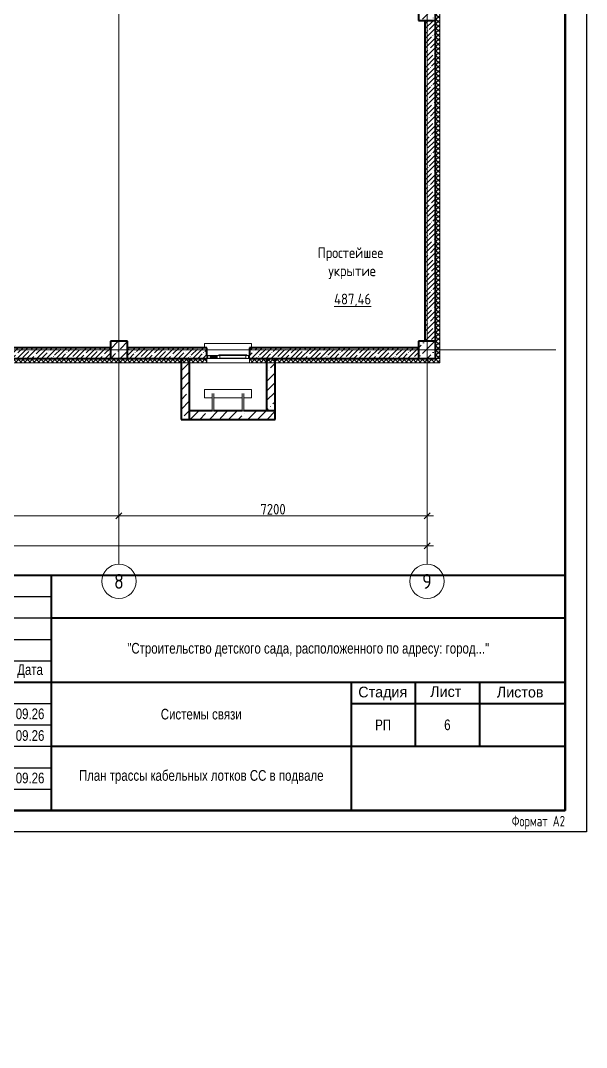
# Model space of a CAD drawing. Header units: millimetres. Extents: x 0 to 351840, y -132678 to 32417.
# Drawn here: x 338570 to 351792, y -14624 to 9385 of the extents above; entities that cross this region are included whole.
import ezdxf
from ezdxf.enums import TextEntityAlignment as Align

# ---------------------------------------------------------------- set-up
doc = ezdxf.new("R2010")
doc.units = ezdxf.units.MM
doc.linetypes.add('BI_линия_сетки', pattern=[25, 20, -2.5, 0, -2.5])
doc.linetypes.add('BI_невидимые', pattern=[5, 3, -2])
for name, color, linetype, lineweight in [('KPSP-Рамка', 7, 'Continuous', 70), ('S-GRID-IDEN', 7, 'Continuous', 20), ('Аннотация', 7, 'Continuous', 9), ('АС_экспликация', 7, 'Continuous', 9), ('Каркас', 7, 'Continuous', 18), ('Марки помещений', 7, 'Continuous', 20), ('Несущие колонны', 7, 'Continuous', 18), ('Окна', 7, 'Continuous', 18), ('Оси', 7, 'Continuous', 9), ('Размеры', 7, 'Continuous', 9), ('Стены внутренние', 7, 'Continuous', 18), ('Стены наружные', 7, 'Continuous', 18), ('Стены несущие', 7, 'Continuous', 18), ('Стены отделка', 7, 'Continuous', 18)]:
    doc.layers.add(name, color=color, linetype=linetype, lineweight=lineweight)
doc.layers.add('СС', color=170, linetype='Continuous')
doc.styles.add('GOST Common', font='GOST Common.ttf', dxfattribs={"width": 0.9, "height": 350})
doc.styles.add('GOST Common_1', font='GOST Common.ttf', dxfattribs={"width": 0.9, "height": 250})
doc.styles.add('ISOCPEUR_2', font='isocpeur.ttf', dxfattribs={"width": 0.9, "height": 125})
doc.styles.add('KPSP', font='romans.shx', dxfattribs={"width": 0.7})
doc.styles.get("Standard").update_dxf_attribs({"font": 'arial.ttf'})
doc.styles.add('новый', font='Шрифт GOST2304A.ttf', dxfattribs={"width": 0.8, "height": 250})
doc.linetypes.add('в трубе', pattern='A,4,1,["О",Standard,S=1,R=0,X=0,Y=-1.5],2', length=7)
doc.dimstyles.new('BI_основной_2_5мм_1', dxfattribs={"dimscale": 304.8, "dimtxt": 251.428749, "dimasz": 0.463911, "dimexe": 0.492126, "dimexo": 0.492126, "dimgap": 0.098425, "dimtad": 1, "dimdec": 0, "dimdsep": 46, "dimtxsty": 'GOST Common_1', "dimblk1": 'OBLIQUE', "dimblk2": 'OBLIQUE', "dimsah": 1, "dimcen": 0.09, "dimdle": 0.492126, "dimazin": 0, "dimtfac": 1, "dimtdec": 4, "dimtix": 1, "dimtmove": 0, "dimatfit": 3, "dimfxl": 1, "dimtvp": 1, "dimtolj": 1, "dimtzin": 0, "dimlwd": 20, "dimlwe": 20, "dimarcsym": 2})
pattern_1 = [(45, (5685.96, 5809.43), (-114.04925, 114.04925), []), (45, (5800.01, 5809.43), (-114.04925, 114.04925), [201.612, -40.322, 3.353, -36.97])]
pattern_2 = [(45, (5685.964, 5809.43), (-53.03301, 53.03301), []), (135, (5685.964, 5809.43), (-53.03301, -53.03301), [])]
pattern_3 = [(45, (5685.96, 5809.43), (-224.5064, 224.5064), []), (45, (5910.47, 5809.43), (-224.5064, 224.5064), [396.875, -79.375, 3.353, -76.022])]

# ---------------------------------------------------------------- blocks, each defined once
blk = doc.blocks.new('A$Caeeecd4a')
at = {"layer": 'СС', "color": 0}
for p, q in [((-18500, 5500), (-12000, 5500)), ((-18500, 5000), (-12000, 5000)), ((-18500, 4500), (-12000, 4500)), ((-18500, 4000), (-12000, 4000)), ((-18500, 3500), (-12000, 3500)), ((-18500, 3000), (-12000, 3000)), ((-18500, 2500), (-12000, 2500)), ((-18500, 2000), (-12000, 2000)), ((-18500, 1500), (-12000, 1500)), ((-18500, 1000), (-12000, 1000)), ((-18500, 500), (-12000, 500)), ((-18500, 0), (0, 0)), ((-18500, 0), (0, 0))]:
    blk.add_line(p, q, dxfattribs=at)
at = {"layer": 'СС', "color": 0, "lineweight": 40}
for p, q in [((-18500, 0), (-18500, 5500)), ((-18500, 5500), (0, 5500)), ((-17500, 3000), (-17500, 5500)), ((-16500, 5500), (-16500, 0)), ((-15500, 3010), (-15500, 5500)), ((-14500, 5500), (-14500, 0)), ((-13000, 0), (-13000, 5500)), ((-12000, 0), (-12000, 5500)), ((0, 5500), (0, 0)), ((-12000, 4500), (0, 4500)), ((-18500, 3000), (0, 3000)), ((-5000, 3000), (-5000, 0)), ((-3500, 3000), (-3500, 1500)), ((-2000, 3000), (-2000, 1500)), ((-5000, 2500), (0, 2500)), ((-12000, 1500), (0, 1500))]:
    blk.add_line(p, q, dxfattribs=at)
at = {"layer": 'Аннотация', "insert": (-15199, -5542), "char_height": 250, "width": 129.07, "attachment_point": 1, "style": 'ISOCPEUR_2'}
blk.add_mtext('\\fISOCPEUR|b0|i0|c204|p34|;\\W.7; ', dxfattribs=at)
at = {"layer": 'АС_экспликация', "style": 'новый'}
for s, p in [('Стадия', (-4831, 2644)), ('Лист', (-3150, 2654)), ('Листов', (-1594, 2641)), ('Н.контроль', (-18366, 636))]:
    blk.add_text(s, height=250, dxfattribs=at).set_placement(p)
at = {"layer": 'АС_экспликация', "ltscale": 500, "transparency": 33554687, "char_height": 250, "attachment_point": 5, "style": 'новый'}
for s, insert, width in [('"Строительство детского сада, расположенного по адресу: город..."', (-6000, 3754), 12000), ('\\A1;Системы связи', (-8500, 2250), 7000), ('РП', (-4250, 2000), 1500)]:
    blk.add_mtext(s, dxfattribs=dict(at, insert=insert, width=width))
at = {"layer": 'АС_экспликация', "char_height": 250, "attachment_point": 4, "style": 'новый'}
for s, insert, width in [('\\pxqc;Изм.', (-18479, 3257), 1009.73), ('\\pxqc;Уч-к', (-17485, 3257), 1009.73), ('\\pxqc;К-во', (-16479, 3257), 1000), ('\\pxqc;#док.', (-15479, 3257), 998.66), ('\\pxqc;Подпись', (-14480, 3257), 1501.34), ('\\pxqc;Дата', (-13000, 3257), 1000), ('\\pxqc;ГИП', (-18439, 2250), 563.15), ('\\pxqc;09.26', (-13000, 2257), 1000), ('Выполнил', (-18358, 1741), 1169.67), ('\\pxqc;09.26', (-13000, 1750), 1000), ('Проверил', (-18358, 1241), 1169.67), ('\\pxqc;09.26', (-13000, 757), 1000)]:
    blk.add_mtext(s, dxfattribs=dict(at, insert=insert, width=width))
blk = doc.blocks.new('*U84')
at = {"color": 7, "linetype": 'ByBlock', "lineweight": 25}
blk.add_lwpolyline([(594, 420), (594, 0), (0, 0), (0, 420)], close=True, dxfattribs=at)
at = {"color": 0, "linetype": 'ByBlock', "lineweight": 50}
blk.add_lwpolyline([(589, 415), (589, 5), (20, 5), (20, 415)], close=True, dxfattribs=at)
at = {"color": 7, "linetype": 'ByBlock', "lineweight": 25, "style": 'KPSP', "width": 0.7}
blk.add_text('Формат А2', height=2.5, dxfattribs=at).set_placement((589, 2.5), align=Align.MIDDLE_RIGHT)
blk = doc.blocks.new('_временные_конструкции_колонны_монолитные_прямоугольная - _временная_конструкция_колонна_400x400-V6--01 Подвал__-3_000____Отделочный_')
at = {"layer": 'Несущие колонны', "lineweight": 9}
h = blk.add_hatch(dxfattribs=at)
h.set_pattern_fill('FP_7', color=9, style=0, pattern_type=2)
h.set_pattern_definition([(45, (-40450, 0), (84.19025, 308.69666), [396.875, -79.375, 3.353, -76.022])])
h.paths.add_polyline_path([(200, -200), (200, 200), (-200, 200), (-200, -200)])
at = {"layer": 'Несущие колонны', "color": 9, "lineweight": 40}
for p, q in [((200, 200), (-200, 200)), ((-200, 200), (-200, -200)), ((200, -200), (200, 200)), ((-200, -200), (200, -200))]:
    blk.add_line(p, q, dxfattribs=at)
blk = doc.blocks.new('_временные_конструкции_колонны_монолитные_прямоугольная - _временная_конструкция_колонна_400x400-V7--01 Подвал__-3_000____Отделочный_')
at = {"layer": 'Несущие колонны', "lineweight": 9}
h = blk.add_hatch(dxfattribs=at)
h.set_pattern_fill('FP_8', color=9, style=0, pattern_type=2)
h.set_pattern_definition([(45, (-47650, 0), (84.19025, 308.69666), [396.875, -79.375, 3.353, -76.022])])
h.paths.add_polyline_path([(200, -200), (200, 200), (-200, 200), (-200, -200)])
at = {"layer": 'Несущие колонны', "color": 9, "lineweight": 40}
for p, q in [((200, 200), (-200, 200)), ((-200, 200), (-200, -200)), ((200, -200), (200, 200)), ((-200, -200), (200, -200))]:
    blk.add_line(p, q, dxfattribs=at)
blk = doc.blocks.new('_временные_конструкции_колонны_монолитные_прямоугольная - _временная_конструкция_колонна_400x400-V15--01 Подвал__-3_000____Отделочный_')
at = {"layer": 'Несущие колонны', "lineweight": 9}
h = blk.add_hatch(dxfattribs=at)
h.set_pattern_fill('FP_16', color=9, style=0, pattern_type=2)
h.set_pattern_definition([(45, (-47650, -7900), (84.18955, 308.69595), [396.875, -79.375, 3.353, -76.022])])
h.paths.add_polyline_path([(200, -200), (200, 200), (-200, 200), (-200, -200)])
at = {"layer": 'Несущие колонны', "color": 9, "lineweight": 40}
for p, q in [((200, 200), (-200, 200)), ((-200, 200), (-200, -200)), ((200, -200), (200, 200)), ((-200, -200), (200, -200))]:
    blk.add_line(p, q, dxfattribs=at)
blk = doc.blocks.new('_Окна_Пластиковые_Двухстворчатые_ПО - _окно_ОП_1200-1300_операторская-V40--01 Подвал__-3_000____Отделочный_')
at = {"layer": 'Окна', "color": 9, "linetype": 'BI_невидимые', "lineweight": 9}
for p, q in [((-475, 341), (-500, 341)), ((-500, 341), (-500, 271)), ((-500, 271), (-475, 271)), ((-475, 271), (-475, 341)), ((500, 341), (475, 341)), ((475, 341), (475, 271)), ((475, 271), (500, 271)), ((500, 271), (500, 341))]:
    blk.add_line(p, q, dxfattribs=at)
at = {"layer": 'Окна', "color": 9}
for p, q in [((-415, 341), (-475, 341)), ((-475, 341), (-475, 271)), ((-475, 271), (-435, 271)), ((-435, 271), (215, 271)), ((-435, 271), (-435, 256)), ((215, 256), (-435, 256)), ((-415, 341), (195, 341)), ((-415, 331), (-415, 341)), ((-415, 331), (195, 331)), ((-415, 331), (-415, 271)), ((255, 341), (195, 341)), ((195, 341), (195, 331)), ((195, 271), (195, 331)), ((215, 256), (215, 271)), ((215, 271), (255, 271)), ((255, 341), (415, 341)), ((255, 318), (255, 341)), ((255, 318), (415, 318)), ((255, 318), (255, 294)), ((415, 294), (255, 294)), ((255, 271), (255, 294)), ((415, 271), (255, 271)), ((475, 341), (415, 341)), ((415, 341), (415, 318)), ((415, 294), (415, 318)), ((415, 294), (415, 271)), ((415, 271), (475, 271)), ((475, 271), (475, 341))]:
    blk.add_line(p, q, dxfattribs=at)
blk = doc.blocks.new('_металлические_изделия_труба_круглая_ГОСТ10704-91_гнутая - _металлические_изделия_труба_40х3-V44--01 Подвал__-3_000____Отделочный_')
at = {"layer": 'Каркас', "color": 9}
for p, q in [((42630, -1175), (42630, -1425)), ((42670, -1425), (42670, -1175)), ((42630, -1425), (42650, -1425)), ((42650, -1425), (42670, -1425))]:
    blk.add_line(p, q, dxfattribs=at)
at = {"layer": 'Каркас', "color": 9, "flags": 128}
for points in [[(42630, -1025), (42630, -1025), (42630, -1025), (42630, -1026), (42630, -1027), (42630, -1028), (42630, -1029), (42630, -1031), (42630, -1033), (42630, -1035), (42630, -1037), (42630, -1039), (42630, -1042), (42630, -1045), (42630, -1048), (42630, -1051), (42630, -1055), (42630, -1058), (42630, -1062), (42630, -1066), (42630, -1070), (42630, -1075), (42630, -1079), (42630, -1084), (42630, -1089), (42630, -1094), (42630, -1099), (42630, -1104), (42630, -1110), (42630, -1115), (42630, -1121), (42630, -1126), (42630, -1132), (42630, -1138), (42630, -1144), (42630, -1150), (42630, -1155), (42630, -1161), (42630, -1167), (42630, -1173), (42630, -1175)], [(42670, -1175), (42670, -1169), (42670, -1163), (42670, -1157), (42670, -1151), (42670, -1145), (42670, -1139), (42670, -1134), (42670, -1128), (42670, -1122), (42670, -1117), (42670, -1111), (42670, -1106), (42670, -1100), (42670, -1095), (42670, -1090), (42670, -1085), (42670, -1081), (42670, -1076), (42670, -1072), (42670, -1067), (42670, -1063), (42670, -1059), (42670, -1056), (42670, -1052), (42670, -1049), (42670, -1046), (42670, -1043), (42670, -1040), (42670, -1037), (42670, -1035), (42670, -1033), (42670, -1031), (42670, -1030), (42670, -1028), (42670, -1027), (42670, -1026), (42670, -1026), (42670, -1025), (42670, -1025), (42670, -1025)]]:
    blk.add_lwpolyline(points, dxfattribs=at)
at = {"layer": 'Каркас', "color": 9}
for start, end in [(165, 184.0824), (355.2546, 15)]:
    blk.add_arc((42650, -1025), 20, start, end, dxfattribs=at)
blk = doc.blocks.new('_металлические_изделия_труба_круглая_ГОСТ10704-91_гнутая - _металлические_изделия_труба_40х3-5413483--01 Подвал__-3_000____Отделочный_')
at = {"layer": 'Каркас', "color": 9}
for p, q in [((22990, -1175), (22990, -1425)), ((23030, -1425), (23030, -1175)), ((22990, -1425), (23010, -1425)), ((23010, -1425), (23030, -1425))]:
    blk.add_line(p, q, dxfattribs=at)
at = {"layer": 'Каркас', "color": 9, "flags": 128}
for points in [[(22990, -1025), (22990, -1025), (22990, -1025), (22990, -1026), (22990, -1027), (22990, -1028), (22990, -1029), (22990, -1031), (22990, -1033), (22990, -1035), (22990, -1037), (22990, -1039), (22990, -1042), (22990, -1045), (22990, -1048), (22990, -1051), (22990, -1055), (22990, -1058), (22990, -1062), (22990, -1066), (22990, -1070), (22990, -1075), (22990, -1079), (22990, -1084), (22990, -1089), (22990, -1094), (22990, -1099), (22990, -1104), (22990, -1110), (22990, -1115), (22990, -1121), (22990, -1126), (22990, -1132), (22990, -1138), (22990, -1144), (22990, -1150), (22990, -1155), (22990, -1161), (22990, -1167), (22990, -1173), (22990, -1175)], [(23030, -1175), (23030, -1169), (23030, -1163), (23030, -1157), (23030, -1151), (23030, -1145), (23030, -1139), (23030, -1134), (23030, -1128), (23030, -1122), (23030, -1117), (23030, -1111), (23030, -1106), (23030, -1100), (23030, -1095), (23030, -1090), (23030, -1085), (23030, -1081), (23030, -1076), (23030, -1072), (23030, -1067), (23030, -1063), (23030, -1059), (23030, -1056), (23030, -1052), (23030, -1049), (23030, -1046), (23030, -1043), (23030, -1040), (23030, -1037), (23030, -1035), (23030, -1033), (23030, -1031), (23030, -1030), (23030, -1028), (23030, -1027), (23030, -1026), (23030, -1026), (23030, -1025), (23030, -1025), (23030, -1025)]]:
    blk.add_lwpolyline(points, dxfattribs=at)
at = {"layer": 'Каркас', "color": 9}
for start, end in [(165, 184.0123), (355.9877, 15)]:
    blk.add_arc((23010, -1025), 20, start, end, dxfattribs=at)
blk = doc.blocks.new('_металлические_изделия_пластина - _металлические_изделия_пластина-5412834--01 Подвал__-3_000____Отделочный_')
at = {"layer": 'Каркас', "color": 9}
for p, q in [((180, 0), (0, 0)), ((0, 0), (0, -200)), ((880, 0), (220, 0)), ((1100, 0), (920, 0)), ((1100, -200), (1100, 0)), ((0, -200), (1100, -200))]:
    blk.add_line(p, q, dxfattribs=at)
blk = doc.blocks.new('_подоконник_ПВХ - _подоконник_ПВХ-5886825--01 Подвал__-3_000____Отделочный_')
at = {"layer": 'Окна', "color": 9}
for p, q in [((-550, -180), (-550, -280)), ((550, -280), (550, -180)), ((-550, -280), (550, -280))]:
    blk.add_line(p, q, dxfattribs=at)
blk = doc.blocks.new('Ось сетки - _обозначение_ось_круг_Ø8мм-20564--01 Подвал__-3_000____Отделочный_')
at = {"layer": 'S-GRID-IDEN', "color": 9}
for start, end in [(360, 180), (180, 360)]:
    blk.add_arc((0, 0), 4, start, end, dxfattribs=at)
blk = doc.blocks.new('_Oblique')
at = {"color": 0, "linetype": 'ByBlock', "lineweight": -2}
blk.add_line((-0.5, -0.5), (0.5, 0.5), dxfattribs=at)
blk = doc.blocks.new('*D652')
at = {"layer": 'Defpoints', "color": 0, "transparency": 16777216}
for p in [(5686, 1329), (53336, 1329), (53336, 1229)]:
    blk.add_point(p, dxfattribs=at)
at = {"layer": 'Размеры', "color": 0, "lineweight": 20, "transparency": 16777216}
for p, q in [((5536, 1229), (53486, 1229)), ((5686, 1179), (5686, 1079)), ((53336, 1179), (53336, 1079))]:
    blk.add_line(p, q, dxfattribs=at)
at = {"layer": 'Размеры', "color": 0, "lineweight": 20, "transparency": 16777216, "xscale": 141.4, "yscale": 141.4, "zscale": 141.4, "rotation": 180}
blk.add_blockref('_Oblique', (5686, 1229), dxfattribs=at)
at = {"layer": 'Размеры', "color": 0, "lineweight": 20, "transparency": 16777216, "xscale": 141.4, "yscale": 141.4, "zscale": 141.4}
blk.add_blockref('_Oblique', (53336, 1229), dxfattribs=at)
at = {"layer": 'Размеры', "color": 0, "lineweight": 20, "transparency": 16777216, "insert": (29511, 1384), "char_height": 250, "width": 971.62, "attachment_point": 5, "style": 'GOST Common_1'}
blk.add_mtext('\\A1;47650', dxfattribs=at)
blk = doc.blocks.new('*D659')
at = {"layer": 'Defpoints', "color": 0, "transparency": 16777216}
for p in [(38936, 2029), (46136, 2029), (46136, 1929)]:
    blk.add_point(p, dxfattribs=at)
at = {"layer": 'Размеры', "color": 0, "lineweight": 20, "transparency": 16777216}
for p, q in [((38786, 1929), (46286, 1929)), ((38936, 1879), (38936, 1779)), ((46136, 1879), (46136, 1779))]:
    blk.add_line(p, q, dxfattribs=at)
at = {"layer": 'Размеры', "color": 0, "lineweight": 20, "transparency": 16777216, "xscale": 141.4, "yscale": 141.4, "zscale": 141.4, "rotation": 180}
blk.add_blockref('_Oblique', (38936, 1929), dxfattribs=at)
at = {"layer": 'Размеры', "color": 0, "lineweight": 20, "transparency": 16777216, "xscale": 141.4, "yscale": 141.4, "zscale": 141.4}
blk.add_blockref('_Oblique', (46136, 1929), dxfattribs=at)
at = {"layer": 'Размеры', "color": 0, "lineweight": 20, "transparency": 16777216, "insert": (42536, 2084), "char_height": 250, "width": 756.84, "attachment_point": 5, "style": 'GOST Common_1'}
blk.add_mtext('\\A1;7200', dxfattribs=at)
blk = doc.blocks.new('*D660')
at = {"layer": 'Defpoints', "color": 0, "transparency": 16777216}
for p in [(46136, 2029), (53336, 2029), (53336, 1929)]:
    blk.add_point(p, dxfattribs=at)
at = {"layer": 'Размеры', "color": 0, "lineweight": 20, "transparency": 16777216}
for p, q in [((45986, 1929), (53486, 1929)), ((46136, 1879), (46136, 1779)), ((53336, 1879), (53336, 1779))]:
    blk.add_line(p, q, dxfattribs=at)
at = {"layer": 'Размеры', "color": 0, "lineweight": 20, "transparency": 16777216, "xscale": 141.4, "yscale": 141.4, "zscale": 141.4, "rotation": 180}
blk.add_blockref('_Oblique', (46136, 1929), dxfattribs=at)
at = {"layer": 'Размеры', "color": 0, "lineweight": 20, "transparency": 16777216, "xscale": 141.4, "yscale": 141.4, "zscale": 141.4}
blk.add_blockref('_Oblique', (53336, 1929), dxfattribs=at)
at = {"layer": 'Размеры', "color": 0, "lineweight": 20, "transparency": 16777216, "insert": (49736, 2084), "char_height": 250, "width": 756.84, "attachment_point": 5, "style": 'GOST Common_1'}
blk.add_mtext('\\A1;7200', dxfattribs=at)
blk = doc.blocks.new('Подоснова подвал')
at = {"layer": 'Стены внутренние', "lineweight": 9}
h = blk.add_hatch(dxfattribs=at)
h.set_pattern_fill('FP_47', color=9, style=0, pattern_type=2)
h.set_pattern_definition(pattern_2)
h.paths.add_polyline_path([(53636, 5609.4), (53636, 21299.4), (53536, 21299.4), (53536, 5609.4)])
h.paths.add_polyline_path([(53536, 22309.4), (53636, 22309.4), (53636, 23749.4), (53536, 23749.4), (53536, 22809.4)])
h.paths.add_polyline_path([(53536, 25259.4), (53636, 25259.4), (53636, 34409.4), (53536, 34409.4), (53536, 25509.4)])
h = blk.add_hatch(dxfattribs=at)
h.set_pattern_fill('FP_47', color=9, style=0, pattern_type=2)
h.set_pattern_definition(pattern_2)
h.paths.add_polyline_path([(53536, 5509.4), (53636, 5509.4), (53636, 5609.4), (49186, 5609.4), (49186, 5509.4), (53136, 5509.4)])
h.paths.add_polyline_path([(48186, 5509.4), (48186, 5609.4), (28886, 5609.4), (28886, 5509.4), (47689.8, 5509.4)])
h.paths.add_polyline_path([(27886, 5509.4), (27886, 5609.4), (5486, 5609.4), (5486, 5509.4), (27286, 5509.4)])
at = {"layer": 'Стены наружные', "lineweight": 9}
h = blk.add_hatch(dxfattribs=at)
h.set_pattern_fill('FP_40', color=9, style=0, pattern_type=2)
h.set_pattern_definition(pattern_1)
h.paths.add_polyline_path([(53536, 6009.4), (53536, 13509.4), (53286, 13509.4), (53286, 6009.4)])
h = blk.add_hatch(dxfattribs=at)
h.set_pattern_fill('FP_40', color=9, style=0, pattern_type=2)
h.set_pattern_definition(pattern_1)
h.paths.add_polyline_path([(45936, 5609.4), (45936, 5859.4), (39136, 5859.4), (39136, 5609.4), (44614.7, 5609.4)])
h = blk.add_hatch(dxfattribs=at)
h.set_pattern_fill('FP_40', color=9, style=0, pattern_type=2)
h.set_pattern_definition(pattern_1)
h.paths.add_polyline_path([(53136, 5609.4), (53136, 5859.4), (49186, 5859.4), (49186, 5609.4), (52815, 5609.4)])
h.paths.add_polyline_path([(48186, 5609.4), (48186, 5859.4), (46336, 5859.4), (46336, 5609.4), (47689.8, 5609.4)])
h = blk.add_hatch(dxfattribs=at)
h.set_pattern_fill('FP_39', color=9, style=0, pattern_type=2)
h.set_pattern_definition(pattern_3)
h.paths.add_polyline_path([(47786, 4184.4), (47786, 5609.4), (47586, 5609.4), (47586, 4184.4), (47689.8, 4184.4)])
h = blk.add_hatch(dxfattribs=at)
h.set_pattern_fill('FP_39', color=9, style=0, pattern_type=2)
h.set_pattern_definition(pattern_3)
h.paths.add_polyline_path([(49786, 4384.4), (49786, 5609.4), (49586, 5609.4), (49586, 4384.4), (49739.9, 4384.4)])
h = blk.add_hatch(dxfattribs=at)
h.set_pattern_fill('FP_39', color=9, style=0, pattern_type=2)
h.set_pattern_definition(pattern_3)
h.paths.add_polyline_path([(49786, 4184.4), (49786, 4384.4), (47786, 4384.4), (47786, 4184.4), (49739.9, 4184.4)])
at = {"layer": 'Оси', "color": 9, "linetype": 'BI_линия_сетки'}
for p, q in [((46136, 799.9), (46136, 35999.7)), ((53336, 799.9), (53336, 35999.7)), ((-805.2, 5809.4), (56347.2, 5809.4))]:
    blk.add_line(p, q, dxfattribs=at)
at = {"layer": 'Стены внутренние', "color": 9}
blk.add_line((49186, 5509.4), (48186, 5509.4), dxfattribs=at)
at = {"layer": 'Стены несущие', "color": 9, "lineweight": 40}
for p, q in [((53286, 13509.4), (53286, 6009.4)), ((53536, 6009.4), (53536, 13509.4)), ((45936, 5859.4), (39136, 5859.4)), ((48186, 5859.4), (46336, 5859.4)), ((48186, 5679.4), (48186, 5859.4)), ((53136, 5859.4), (49186, 5859.4)), ((49186, 5859.4), (49186, 5679.4)), ((39136, 5609.4), (45936, 5609.4)), ((46336, 5609.4), (48186, 5609.4)), ((47586, 5609.4), (47586, 4184.4)), ((47786, 4184.4), (47786, 5609.4)), ((49186, 5609.4), (53136, 5609.4)), ((49586, 5609.4), (49586, 4384.4)), ((49786, 4184.4), (49786, 5609.4)), ((48316, 4384.4), (47786, 4384.4)), ((49016, 4384.4), (48356, 4384.4)), ((49786, 4384.4), (49056, 4384.4)), ((47586, 4184.4), (49786, 4184.4))]:
    blk.add_line(p, q, dxfattribs=at)
at = {"layer": 'Стены отделка', "color": 9, "lineweight": 9}
for p, q in [((53636, 5509.4), (53636, 21299.4)), ((48186, 5509.4), (48186, 5609.4)), ((49186, 5609.4), (49186, 5509.4)), ((53536, 5609.4), (53636, 5609.4)), ((28886, 5509.4), (48186, 5509.4)), ((49186, 5509.4), (53636, 5509.4))]:
    blk.add_line(p, q, dxfattribs=at)
at = {"layer": 'S-GRID-IDEN', "color": 9, "xscale": 99.99999999999993, "yscale": 99.99999999999993, "zscale": 99.99999999999993}
for p in [(46136, 399.9), (53336, 399.9)]:
    blk.add_blockref('Ось сетки - _обозначение_ось_круг_Ø8мм-20564--01 Подвал__-3_000____Отделочный_', p, dxfattribs=at)
at = {"layer": 'Каркас', "color": 9, "rotation": 180}
blk.add_blockref('_металлические_изделия_пластина - _металлические_изделия_пластина-5412834--01 Подвал__-3_000____Отделочный_', (49236, 4684.4), dxfattribs=at)
at = {"layer": 'Каркас', "color": 9}
for name, p in [('_металлические_изделия_труба_круглая_ГОСТ10704-91_гнутая - _металлические_изделия_труба_40х3-V44--01 Подвал__-3_000____Отделочный_', (5686, 5809.4)), ('_металлические_изделия_труба_круглая_ГОСТ10704-91_гнутая - _металлические_изделия_труба_40х3-5413483--01 Подвал__-3_000____Отделочный_', (26026, 5809.4))]:
    blk.add_blockref(name, p, dxfattribs=at)
at = {"layer": 'Несущие колонны', "color": 9}
for name, p in [('_временные_конструкции_колонны_монолитные_прямоугольная - _временная_конструкция_колонна_400x400-V15--01 Подвал__-3_000____Отделочный_', (53336, 13709.4)), ('_временные_конструкции_колонны_монолитные_прямоугольная - _временная_конструкция_колонна_400x400-V6--01 Подвал__-3_000____Отделочный_', (46136, 5809.4)), ('_временные_конструкции_колонны_монолитные_прямоугольная - _временная_конструкция_колонна_400x400-V7--01 Подвал__-3_000____Отделочный_', (53336, 5809.4))]:
    blk.add_blockref(name, p, dxfattribs=at)
at = {"layer": 'Окна', "color": 9, "rotation": 180}
for name, p in [('_подоконник_ПВХ - _подоконник_ПВХ-5886825--01 Подвал__-3_000____Отделочный_', (48686, 5679.4)), ('_Окна_Пластиковые_Двухстворчатые_ПО - _окно_ОП_1200-1300_операторская-V40--01 Подвал__-3_000____Отделочный_', (48686, 5950.3))]:
    blk.add_blockref(name, p, dxfattribs=at)
at = {"layer": 'S-GRID-IDEN', "color": 9, "lineweight": 9, "char_height": 350, "width": 274.177, "attachment_point": 1, "style": 'GOST Common'}
for s, insert in [('\\fGOST Common|b0|i0|c204|p34|;\\W.9;8', (46022.2, 572.4)), ('\\fGOST Common|b0|i0|c204|p34|;\\W.9;9', (53222.2, 572.4))]:
    blk.add_mtext(s, dxfattribs=dict(at, insert=insert))
at = {"layer": 'Марки помещений', "color": 9, "lineweight": 9, "char_height": 250, "attachment_point": 1, "style": 'GOST Common_1'}
for s, insert, width in [('Простейшее', (50779.6, 8205.6), 2041.898), ('укрытие', (51029.6, 7782.3), 1435.822), ('\\L487,46', (51163.9, 7122.6), 1111.139)]:
    blk.add_mtext(s, dxfattribs=dict(at, insert=insert, width=width))
at = {"layer": 'Размеры', "color": 9, "lineweight": 20}
for base, p1, p2, override, picture, middle in [((46136, 1929.3), (38936, 2029.3), (46136, 2029.3), {"dimpost": '<>', "dimfxl": 7200}, '*D659', (42536, 2084.3)), ((53336, 1929.3), (46136, 2029.3), (53336, 2029.3), {"dimpost": '<>', "dimfxl": 7200}, '*D660', (49736, 2084.3)), ((53336, 1229.3), (5686, 1329.3), (53336, 1329.3), {"dimpost": '<>', "dimfxl": 47650}, '*D652', (29511, 1384.3))]:
    dim = blk.add_linear_dim(base=base, p1=p1, p2=p2, dimstyle='BI_основной_2_5мм_1', override=override, dxfattribs=at)
    dim.commit()
    dim.dimension.update_dxf_attribs({"geometry": picture, "text_midpoint": middle})

msp = doc.modelspace()

# ---------------------------------------------------------------- block references
msp.add_blockref('Подоснова подвал', (294733, -4124))
at = {"layer": 'KPSP-Рамка', "xscale": 100, "yscale": 100, "zscale": 100}
msp.add_blockref('*U84', (292392, -9583), dxfattribs=at)
at = {"layer": 'СС', "color": 0, "linetype": 'в трубе', "lineweight": 30, "ltscale": 250}
msp.add_blockref('A$Caeeecd4a', (351292, -9083), dxfattribs=at)

# ---------------------------------------------------------------- texts
at = {"ltscale": 500, "transparency": 33554687, "insert": (348542, -7083), "char_height": 250, "width": 1500, "attachment_point": 5, "style": 'новый'}
msp.add_mtext('6', dxfattribs=at)
at = {"layer": 'Аннотация', "color": 7, "insert": (342792, -8302), "char_height": 250, "width": 6926.06, "attachment_point": 5, "style": 'новый'}
msp.add_mtext('{\\C0;План трассы кабельных лотков CC в подвале}', dxfattribs=at)

doc.saveas('drawing.dxf')
